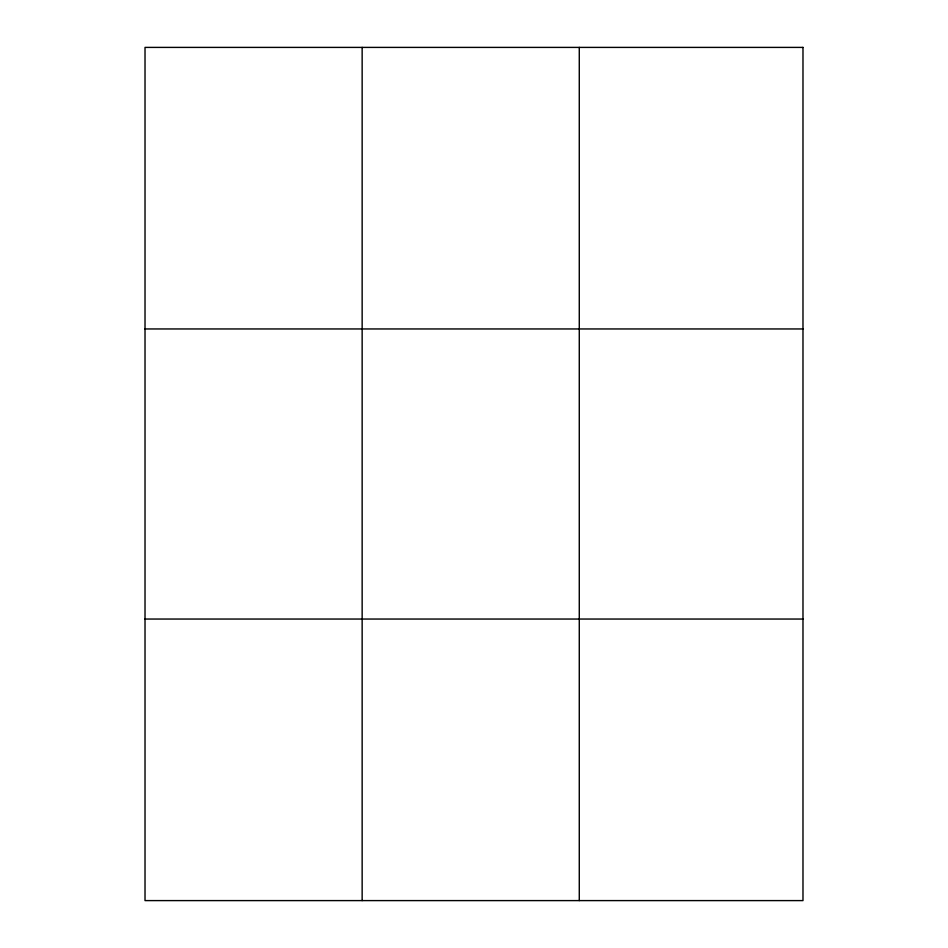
<?xml version="1.0" encoding="UTF-8"?>
<svg xmlns="http://www.w3.org/2000/svg" width="948" height="948" viewBox="0 0 948 948"><rect width="100%" height="100%" fill="white"/><g stroke="black" fill="none" stroke-linecap="round" stroke-linejoin="round"><path stroke-width="1.42" d="M362.148 900.6L362.148 47.4M579.275 900.6L579.275 47.4M145.02 328.956L802.98 328.956M145.02 619.044L802.98 619.044M802.98 47.4L802.98 900.6L145.02 900.6L145.02 47.4L802.98 47.4"/></g></svg>
